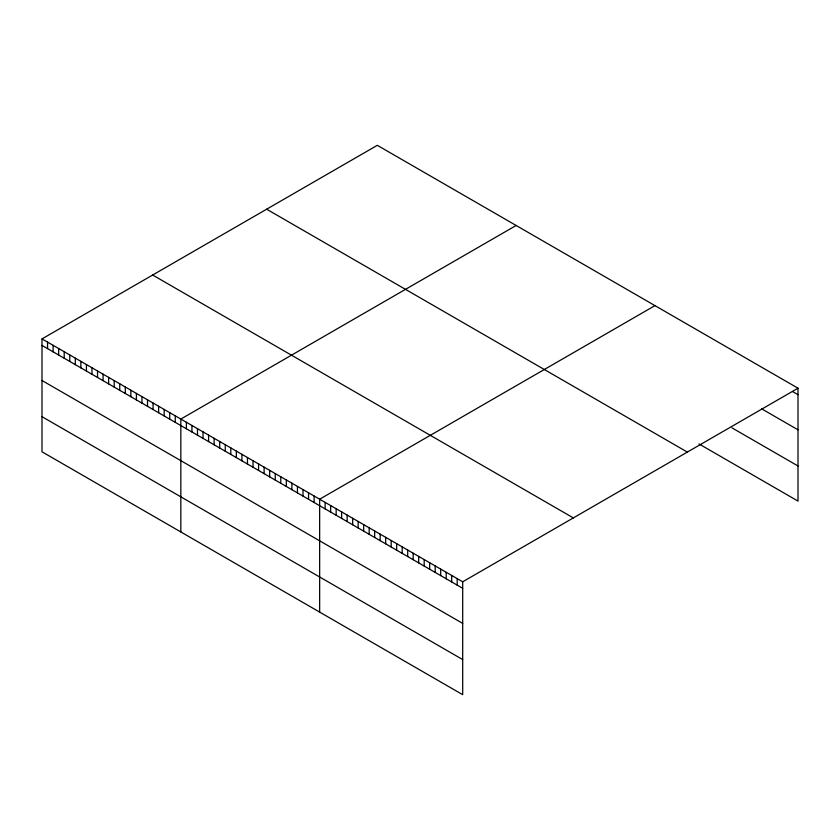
<?xml version="1.0" encoding="UTF-8"?>
<svg xmlns="http://www.w3.org/2000/svg" width="840" height="840" viewBox="0 0 840 840"><rect width="100%" height="100%" fill="white"/><g stroke="black" fill="none" stroke-linecap="round" stroke-linejoin="round"><path stroke-width="1.26" d="M42 338.909L462.693 581.795L462.693 694.68L42 451.794L42 338.909L377.307 145.32L798 388.206L798 501.092L698.975 443.919M516.138 225.477L180.831 419.066L180.831 531.941M654.969 305.623L319.651 499.212L319.651 612.098M462.693 581.795L798 388.206M792.498 391.524L798 394.706M761.691 408.849L798 429.807M731.986 427.865L798 465.98M266.658 209.202L687.351 452.088M152.649 275.026L573.342 517.913M42 345.408L462.693 588.294M42 380.51L462.693 623.396M42 416.682L462.693 659.568M457.191 578.624L457.191 585.113M451.689 575.442L451.689 581.942M446.187 572.271L446.187 578.76M440.685 569.09L440.685 575.589M435.183 565.919L435.183 572.408M429.681 562.737L429.681 569.236M424.179 559.566L424.179 566.055M418.677 556.385L418.677 562.884M413.175 553.214L413.175 559.702M407.683 550.032L407.683 556.532M402.181 546.861L402.181 553.35M396.68 543.679L396.68 550.179M391.178 540.509L391.178 546.998M385.675 537.327L385.675 543.827M380.173 534.156L380.173 540.645M374.671 530.975L374.671 537.474M369.169 527.803L369.169 534.293M363.668 524.622L363.668 531.121M358.166 521.451L358.166 527.94M352.663 518.269L352.663 524.769M347.161 515.099L347.161 521.587M341.659 511.917L341.659 518.417M336.157 508.746L336.157 515.235M330.656 505.565L330.656 512.064M325.154 502.394L325.154 508.882M314.108 496.01L314.108 502.509M308.553 492.807L308.553 499.296M302.998 489.594L302.998 496.094M297.444 486.392L297.444 492.891M291.889 483.189L291.889 489.678M286.335 479.976L286.335 486.476M280.781 476.774L280.781 483.273M275.237 473.56L275.237 480.06M269.682 470.358L269.682 476.858M264.127 467.156L264.127 473.655M258.573 463.943L258.573 470.442M253.019 460.74L253.019 467.24M247.464 457.538L247.464 464.026M241.91 454.325L241.91 460.824M236.355 451.122L236.355 457.622M230.811 447.919L230.811 454.409M225.257 444.707L225.257 451.206M219.702 441.504L219.702 448.004M214.148 438.302L214.148 444.791M208.593 435.089L208.593 441.588M203.039 431.886L203.039 438.386M197.484 428.683L197.484 435.173M191.929 425.471L191.929 431.97M186.386 422.268L186.386 428.768M175.277 415.853L175.277 422.352M169.722 412.65L169.722 419.149M164.167 409.447L164.167 415.937M158.613 406.235L158.613 412.734M153.059 403.032L153.059 409.531M147.515 399.83L147.515 406.319M141.96 396.617L141.96 403.116M136.405 393.414L136.405 399.913M130.851 390.212L130.851 396.701M125.297 386.999L125.297 393.498M119.742 383.796L119.742 390.296M114.188 380.594L114.188 387.082M108.633 377.381L108.633 383.88M103.089 374.178L103.089 380.678M97.535 370.976L97.535 377.465M91.98 367.762L91.98 374.262M86.425 364.56L86.425 371.06M80.871 361.358L80.871 367.846M75.317 358.144L75.317 364.644M69.762 354.942L69.762 361.442M64.207 351.74L64.207 358.229M58.663 348.526L58.663 355.026M53.109 345.324L53.109 351.824M47.555 342.122L47.555 348.611"/></g></svg>
